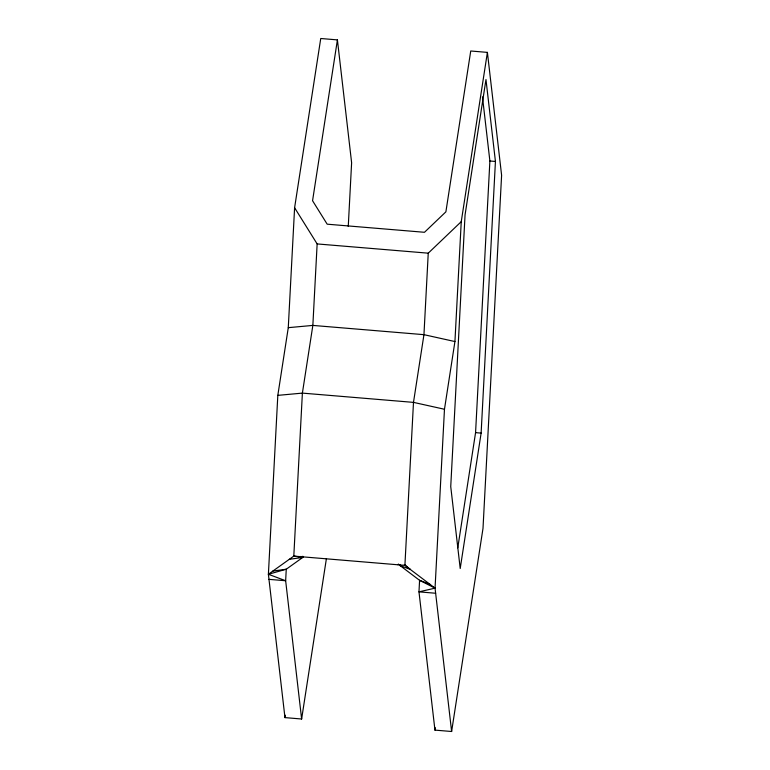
<?xml version="1.0" encoding="UTF-8"?>
<svg xmlns="http://www.w3.org/2000/svg" width="770" height="770" viewBox="0 0 770 770"><rect width="100%" height="100%" fill="white"/><g stroke="black" fill="none" stroke-linecap="round" stroke-linejoin="round"><path stroke-width="1.16" d="M326.403 558.654L301.628 719.007L284.967 717.611L268.393 574.266L277.816 395.366L288.278 327.664L294.602 207.756L320.744 38.5L337.414 39.886L351.62 162.759L348.261 226.419M294.602 207.756L317.144 243.926L312.851 325.412L302.389 393.114L293.803 556.104L268.393 574.266L285.651 580.744L301.628 719.007M268.393 574.266L286.257 569.222L302.716 557.461L302.793 556.248M419.554 580.31L400.053 565.565L400.082 564.651M337.414 39.886L312.562 200.729L327.183 224.185L424.482 232.29L445.888 211.837L470.74 50.993L487.4 52.389L461.249 221.644L428.245 253.176L423.952 334.671L413.49 402.373L404.905 565.363L435.05 588.155L451.624 731.5L434.954 730.114L418.976 591.851L419.583 580.33L429.756 584.151M435.637 593.247L418.976 591.851L435.05 588.155L444.473 409.255L454.935 341.553L461.249 221.644M457.775 547.855L475.571 432.644L489.884 160.997L482.472 96.895M481.125 433.106L495.437 161.459L485.976 79.551L465.051 214.955L450.739 486.601L460.21 568.51L481.125 433.106L475.571 432.644M284.967 717.611L285.333 715.243M434.954 730.114L435.32 727.737M451.624 731.5L483.002 528.393L501.607 175.252L487.4 52.389M300.849 556.431L302.735 557.442L289.337 559.299M398.003 564.785L398.427 564.035M272.859 571.08L286.257 569.222L285.651 580.744L268.98 579.358M288.278 327.664L312.851 325.412L423.952 334.671L454.935 341.553M277.816 395.366L302.389 393.114L413.49 402.373L444.473 409.255M489.884 160.997L495.437 161.459M317.144 243.926L428.245 253.176M302.735 557.442L293.803 556.104L404.905 565.363L404.327 564.785M400.034 565.546L410.208 569.367L409.582 568.828M419.583 580.33L435.05 588.155M404.625 564.535L405.241 565.074M405.867 565.613L408.966 568.299"/></g></svg>
